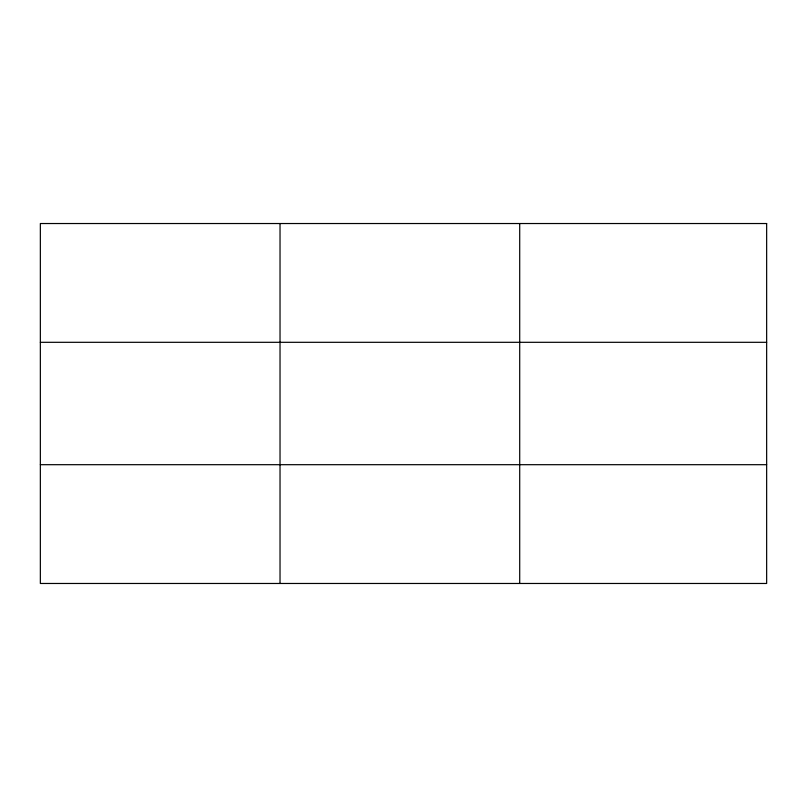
<?xml version="1.0" encoding="UTF-8"?>
<svg xmlns="http://www.w3.org/2000/svg" width="807" height="807" viewBox="0 0 807 807"><rect width="100%" height="100%" fill="white"/><g stroke="black" fill="none" stroke-linecap="round" stroke-linejoin="round"><path stroke-width="1.21" d="M280.029 583.471L280.029 223.529M519.708 583.471L519.708 223.529M40.35 342.309L766.65 342.309M40.35 464.691L766.65 464.691M766.65 223.529L766.65 583.471L40.35 583.471L40.35 223.529L766.65 223.529"/></g></svg>
